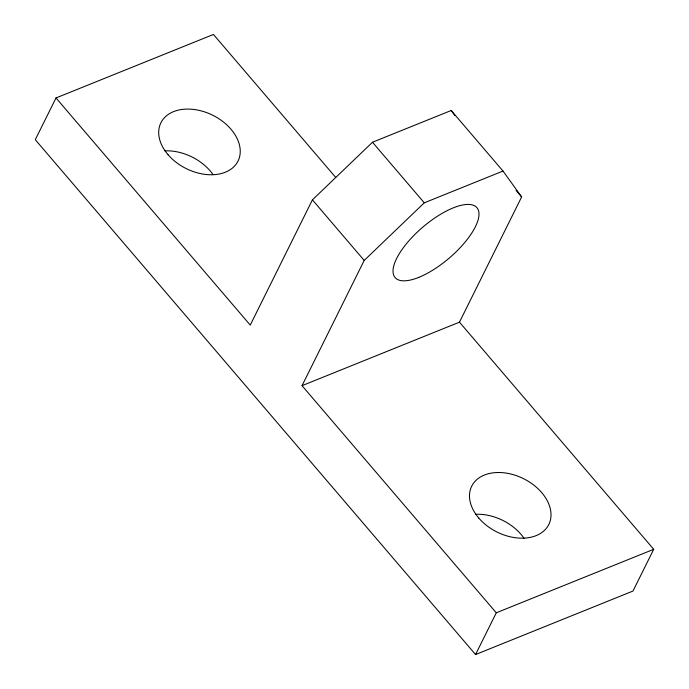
<?xml version="1.0" encoding="UTF-8"?>
<svg xmlns="http://www.w3.org/2000/svg" width="689" height="689" viewBox="0 0 689 689"><rect width="100%" height="100%" fill="white"/><g stroke="black" fill="none" stroke-linecap="round" stroke-linejoin="round"><path stroke-width="1.03" d="M56.007 97.959L35.285 139.695L475.556 654.55L632.993 591.041L653.715 549.305L459.477 322.159L521.642 196.933L503.004 171.061L451.209 110.49L372.491 142.244L312.41 199.862L250.245 325.096L56.007 97.959L213.444 34.45L335.715 177.435M475.556 654.55L496.278 612.805L302.04 385.668L364.205 260.433L424.286 202.816L503.004 171.061M302.04 385.668L459.477 322.159M496.278 612.805L653.715 549.305M516.113 190.474L521.642 196.933M372.491 142.244L424.286 202.816M312.41 199.862L364.205 260.433M451.209 110.49L454.938 115.666M475.617 514.295A43.045 29.791 26.4 0 1 524.131 538.445M164.835 150.874A43.045 29.791 26.4 0 1 212.763 174.188M167.987 154.62A43.045 29.791 26.4 0 0 237.645 161.794A43.045 29.791 26.4 0 0 192.782 109.336A43.045 29.791 26.4 0 0 167.987 154.62M478.769 518.042A43.045 29.791 26.4 0 0 548.427 525.216A43.045 29.791 26.4 0 0 503.564 472.766A43.045 29.791 26.4 0 0 478.769 518.042M418.748 277.383A53.811 20.351 -40.5 0 0 478.734 211.454A53.811 20.351 -40.5 0 0 410.566 238.954A53.811 20.351 -40.5 0 0 418.748 277.383"/></g></svg>
